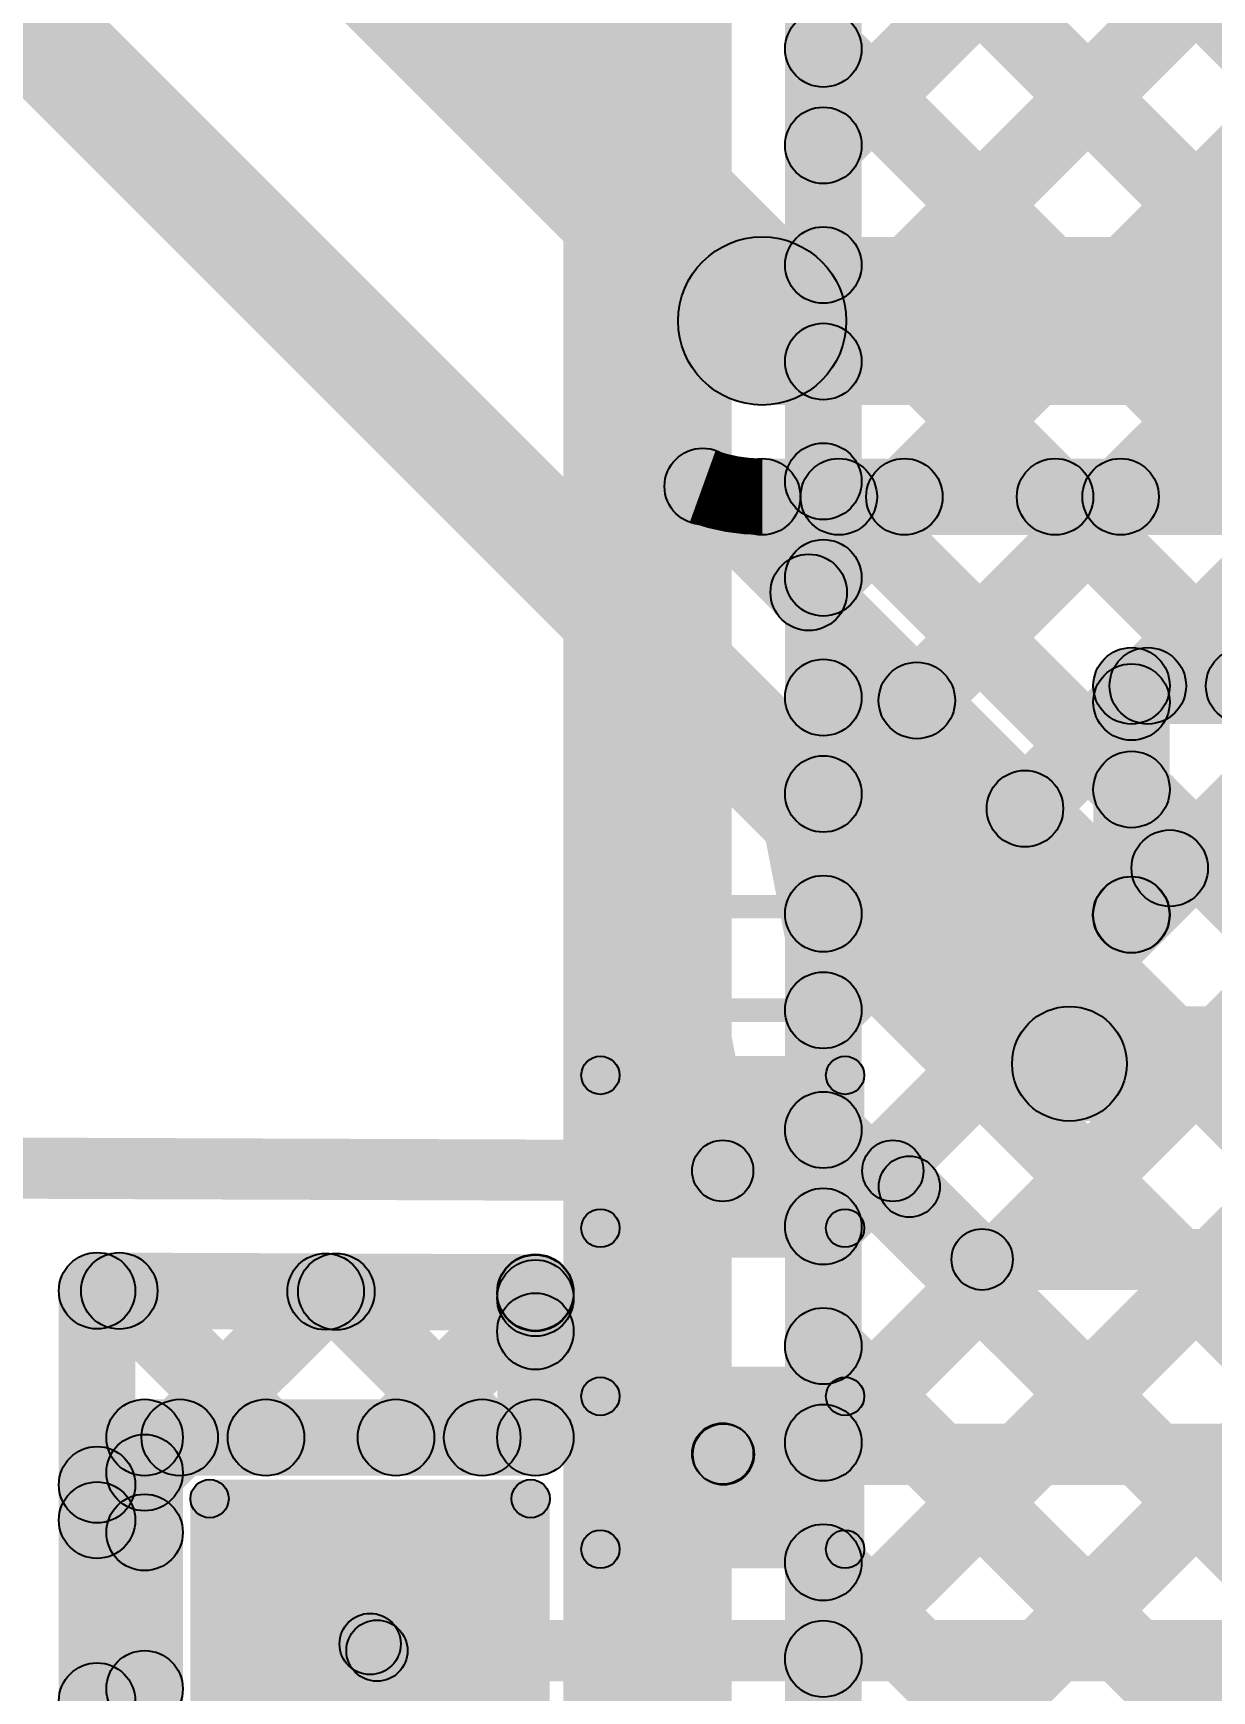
# Model space of a CAD drawing. Header units: millimetres. Extents: x -0.08 to 5.25, y -0.08 to 2.73.
# Drawn here: x 0.5716 to 0.7258, y 0.7308 to 0.9476 of the extents above; entities that cross this region are included whole.
import ezdxf

# ---------------------------------------------------------------- set-up
doc = ezdxf.new("R2010")
doc.units = ezdxf.units.MM
doc.header["$MEASUREMENT"] = 0
for name, color, linetype in [('BottomLayer', 5, 'Continuous'), ('TopLayer', 1, 'Continuous'), ('TopOverlay', 2, 'Continuous'), ('TopPaste', 8, 'Continuous'), ('TopSolder', 216, 'Continuous')]:
    doc.layers.add(name, color=color, linetype=linetype)

# ---------------------------------------------------------------- blocks, each defined once
blk = doc.blocks.new('C___0603_27')
at = {"layer": 'TopLayer'}
for points in [[(-0.015, 0.0175), (-0.015, -0.0175), (-0.045, -0.0175), (-0.045, 0.0175)], [(0.045, 0.0175), (0.045, -0.0175), (0.015, -0.0175), (0.015, 0.0175)]]:
    blk.add_hatch(color=1, dxfattribs=at).paths.add_polyline_path(points)
at = {"layer": 'TopOverlay'}
h = blk.add_hatch(color=2, dxfattribs=at)
edge = h.paths.add_edge_path()
edge.add_arc((-0.049, 0.021), 0.0025, 0, 360)
h = blk.add_hatch(color=2, dxfattribs=at)
edge = h.paths.add_edge_path()
edge.add_arc((-0.049, 0.021), 0.0025, 0, 360)
for points in [[(-0.018, 0.0235), (-0.018, 0.0185), (-0.049, 0.0185), (-0.049, 0.0235)], [(0.049, 0.0235), (0.049, 0.0185), (0.018, 0.0185), (0.018, 0.0235)], [(-0.0465, -0.021), (-0.0515, -0.021), (-0.0515, 0.021), (-0.0465, 0.021)], [(0.0515, -0.021), (0.0465, -0.021), (0.0465, 0.021), (0.0515, 0.021)], [(-0.018, -0.0185), (-0.018, -0.0235), (-0.049, -0.0235), (-0.049, -0.0185)], [(0.049, -0.0185), (0.049, -0.0235), (0.018, -0.0235), (0.018, -0.0185)]]:
    blk.add_hatch(color=2, dxfattribs=at).paths.add_polyline_path(points)
h = blk.add_hatch(color=2, dxfattribs=at)
edge = h.paths.add_edge_path()
edge.add_arc((-0.018, 0.021), 0.0025, 0, 360)
h = blk.add_hatch(color=2, dxfattribs=at)
edge = h.paths.add_edge_path()
edge.add_arc((0.018, 0.021), 0.0025, 0, 360)
h = blk.add_hatch(color=2, dxfattribs=at)
edge = h.paths.add_edge_path()
edge.add_arc((0.049, 0.021), 0.0025, 0, 360)
h = blk.add_hatch(color=2, dxfattribs=at)
edge = h.paths.add_edge_path()
edge.add_arc((0.049, 0.021), 0.0025, 0, 360)
h = blk.add_hatch(color=2, dxfattribs=at)
edge = h.paths.add_edge_path()
edge.add_arc((-0.049, -0.021), 0.0025, 0, 360)
h = blk.add_hatch(color=2, dxfattribs=at)
edge = h.paths.add_edge_path()
edge.add_arc((-0.049, -0.021), 0.0025, 0, 360)
h = blk.add_hatch(color=2, dxfattribs=at)
edge = h.paths.add_edge_path()
edge.add_arc((-0.018, -0.021), 0.0025, 0, 360)
h = blk.add_hatch(color=2, dxfattribs=at)
edge = h.paths.add_edge_path()
edge.add_arc((0.018, -0.021), 0.0025, 0, 360)
h = blk.add_hatch(color=2, dxfattribs=at)
edge = h.paths.add_edge_path()
edge.add_arc((0.049, -0.021), 0.0025, 0, 360)
h = blk.add_hatch(color=2, dxfattribs=at)
edge = h.paths.add_edge_path()
edge.add_arc((0.049, -0.021), 0.0025, 0, 360)
at = {"layer": 'TopPaste'}
for points in [[(-0.015, 0.0175), (-0.015, -0.0175), (-0.045, -0.0175), (-0.045, 0.0175)], [(0.045, 0.0175), (0.045, -0.0175), (0.015, -0.0175), (0.015, 0.0175)]]:
    blk.add_hatch(color=8, dxfattribs=at).paths.add_polyline_path(points)
at = {"layer": 'TopSolder'}
for points in [[(-0.011, 0.0215), (-0.011, -0.0215), (-0.049, -0.0215), (-0.049, 0.0215)], [(0.049, 0.0215), (0.049, -0.0215), (0.011, -0.0215), (0.011, 0.0215)]]:
    blk.add_hatch(color=216, dxfattribs=at).paths.add_polyline_path(points)
at = {"layer": 'TopOverlay'}
for centre in [(-0.049, 0.021), (-0.049, 0.021), (-0.018, 0.021), (0.018, 0.021), (0.049, 0.021), (0.049, 0.021), (-0.049, -0.021), (-0.049, -0.021), (-0.018, -0.021), (0.018, -0.021), (0.049, -0.021), (0.049, -0.021)]:
    blk.add_circle(centre, 0.0025, dxfattribs=at)
blk = doc.blocks.new('C___0402_80')
at = {"layer": 'TopLayer'}
for points in [[(-0.0275, -0.0125), (-0.0275, 0.0125), (-0.0095, 0.0125), (-0.0095, -0.0125)], [(0.0095, -0.0125), (0.0095, 0.0125), (0.0275, 0.0125), (0.0275, -0.0125)]]:
    blk.add_hatch(color=1, dxfattribs=at).paths.add_polyline_path(points)
at = {"layer": 'TopOverlay'}
h = blk.add_hatch(color=2, dxfattribs=at)
edge = h.paths.add_edge_path()
edge.add_arc((-0.031, 0.016), 0.0025, 0, 360)
h = blk.add_hatch(color=2, dxfattribs=at)
edge = h.paths.add_edge_path()
edge.add_arc((-0.031, 0.016), 0.0025, 0, 360)
for points in [[(-0.011, 0.0185), (-0.011, 0.0135), (-0.031, 0.0135), (-0.031, 0.0185)], [(0.031, 0.0185), (0.031, 0.0135), (0.011, 0.0135), (0.011, 0.0185)], [(-0.0285, -0.016), (-0.0335, -0.016), (-0.0335, 0.016), (-0.0285, 0.016)], [(0.0335, -0.016), (0.0285, -0.016), (0.0285, 0.016), (0.0335, 0.016)], [(-0.011, -0.0135), (-0.011, -0.0185), (-0.031, -0.0185), (-0.031, -0.0135)], [(0.031, -0.0135), (0.031, -0.0185), (0.011, -0.0185), (0.011, -0.0135)]]:
    blk.add_hatch(color=2, dxfattribs=at).paths.add_polyline_path(points)
h = blk.add_hatch(color=2, dxfattribs=at)
edge = h.paths.add_edge_path()
edge.add_arc((-0.011, 0.016), 0.0025, 0, 360)
h = blk.add_hatch(color=2, dxfattribs=at)
edge = h.paths.add_edge_path()
edge.add_arc((0.011, 0.016), 0.0025, 0, 360)
h = blk.add_hatch(color=2, dxfattribs=at)
edge = h.paths.add_edge_path()
edge.add_arc((0.031, 0.016), 0.0025, 0, 360)
h = blk.add_hatch(color=2, dxfattribs=at)
edge = h.paths.add_edge_path()
edge.add_arc((0.031, 0.016), 0.0025, 0, 360)
h = blk.add_hatch(color=2, dxfattribs=at)
edge = h.paths.add_edge_path()
edge.add_arc((-0.031, -0.016), 0.0025, 0, 360)
h = blk.add_hatch(color=2, dxfattribs=at)
edge = h.paths.add_edge_path()
edge.add_arc((-0.031, -0.016), 0.0025, 0, 360)
h = blk.add_hatch(color=2, dxfattribs=at)
edge = h.paths.add_edge_path()
edge.add_arc((-0.011, -0.016), 0.0025, 0, 360)
h = blk.add_hatch(color=2, dxfattribs=at)
edge = h.paths.add_edge_path()
edge.add_arc((0.011, -0.016), 0.0025, 0, 360)
h = blk.add_hatch(color=2, dxfattribs=at)
edge = h.paths.add_edge_path()
edge.add_arc((0.031, -0.016), 0.0025, 0, 360)
h = blk.add_hatch(color=2, dxfattribs=at)
edge = h.paths.add_edge_path()
edge.add_arc((0.031, -0.016), 0.0025, 0, 360)
at = {"layer": 'TopPaste'}
for points in [[(-0.0275, -0.0125), (-0.0275, 0.0125), (-0.0095, 0.0125), (-0.0095, -0.0125)], [(0.0095, -0.0125), (0.0095, 0.0125), (0.0275, 0.0125), (0.0275, -0.0125)]]:
    blk.add_hatch(color=8, dxfattribs=at).paths.add_polyline_path(points)
at = {"layer": 'TopSolder'}
for points in [[(-0.02986, -0.01486), (-0.02986, 0.01486), (-0.00714, 0.01486), (-0.00714, -0.01486)], [(0.00714, -0.01486), (0.00714, 0.01486), (0.02986, 0.01486), (0.02986, -0.01486)]]:
    blk.add_hatch(color=216, dxfattribs=at).paths.add_polyline_path(points)
at = {"layer": 'TopOverlay'}
for centre in [(-0.031, 0.016), (-0.031, 0.016), (-0.011, 0.016), (0.011, 0.016), (0.031, 0.016), (0.031, 0.016), (-0.031, -0.016), (-0.031, -0.016), (-0.011, -0.016), (0.011, -0.016), (0.031, -0.016), (0.031, -0.016)]:
    blk.add_circle(centre, 0.0025, dxfattribs=at)

msp = doc.modelspace()

# ---------------------------------------------------------------- hatches: boundary and pattern name
at = {"layer": 'BottomLayer'}
for points in [[(0.663, 0.70674), (0.641, 0.70674), (0.641, 1.646), (0.663, 1.646)], [(0.68, 0.71627), (0.67, 0.71627), (0.67, 1.42375), (0.68, 1.42375)], [(0.67854, 0.92943), (0.67146, 0.93651), (0.89946, 1.16451), (0.90654, 1.15743)], [(0.67854, 0.90115), (0.67146, 0.90822), (0.89946, 1.13622), (0.90654, 1.12915)], [(0.67854, 0.87287), (0.67146, 0.87994), (0.89946, 1.10794), (0.90654, 1.10087)], [(0.67854, 0.84458), (0.67146, 0.85165), (0.89946, 1.07965), (0.90654, 1.07258)], [(0.67854, 0.84458), (0.67146, 0.85165), (0.89946, 1.07965), (0.90654, 1.07258)], [(0.67854, 0.8163), (0.67146, 0.82337), (0.89946, 1.05137), (0.90654, 1.0443)], [(0.67854, 0.78801), (0.67146, 0.79508), (0.89946, 1.02308), (0.90654, 1.01601)], [(0.67146, 0.99862), (0.67854, 1.0057), (0.90654, 0.7777), (0.89946, 0.77062)], [(0.67854, 0.75973), (0.67146, 0.7668), (0.89946, 0.9948), (0.90654, 0.98773)], [(0.67146, 0.97034), (0.67854, 0.97741), (0.90654, 0.74941), (0.89946, 0.74234)], [(0.67854, 0.73144), (0.67146, 0.73852), (0.89946, 0.96652), (0.90654, 0.95944)], [(0.67146, 0.94206), (0.67854, 0.94913), (0.90654, 0.72113), (0.89946, 0.71406)], [(0.68332, 0.70795), (0.67625, 0.71502), (0.89946, 0.93823), (0.90654, 0.93116)], [(0.67146, 0.91377), (0.67854, 0.92084), (0.90654, 0.69284), (0.89946, 0.68577)], [(0.69746, 0.6938), (0.69039, 0.70087), (0.89946, 0.90995), (0.90654, 0.90288)], [(0.67146, 0.88549), (0.67854, 0.89256), (0.90654, 0.66456), (0.89946, 0.65749)], [(0.67146, 0.8572), (0.67854, 0.86427), (0.90654, 0.63627), (0.89946, 0.6292)], [(0.67146, 0.82892), (0.67854, 0.83599), (0.90654, 0.60799), (0.89946, 0.60092)], [(0.67146, 0.80063), (0.67854, 0.80771), (0.90654, 0.57971), (0.89946, 0.57263)], [(0.67146, 0.77235), (0.67854, 0.77942), (0.97426, 0.4837), (0.96718, 0.47663)], [(0.67146, 0.74407), (0.67854, 0.75114), (0.94597, 0.4837), (0.9389, 0.47663)]]:
    msp.add_hatch(color=5, dxfattribs=at).paths.add_polyline_path(points)
h = msp.add_hatch(color=5, dxfattribs=at)
edge = h.paths.add_edge_path()
edge.add_arc((0.675, 0.94559), 0.005, 0, 360)
h = msp.add_hatch(color=5, dxfattribs=at)
edge = h.paths.add_edge_path()
edge.add_arc((0.675, 0.93297), 0.005, 0, 360)
h = msp.add_hatch(color=5, dxfattribs=at)
edge = h.paths.add_edge_path()
edge.add_arc((0.675, 0.91731), 0.005, 0, 360)
h = msp.add_hatch(color=5, dxfattribs=at)
edge = h.paths.add_edge_path()
edge.add_arc((0.675, 0.90469), 0.005, 0, 360)
h = msp.add_hatch(color=5, dxfattribs=at)
edge = h.paths.add_edge_path()
edge.add_arc((0.675, 0.88902), 0.005, 0, 360)
h = msp.add_hatch(color=5, dxfattribs=at)
edge = h.paths.add_edge_path()
edge.add_arc((0.675, 0.8764), 0.005, 0, 360)
h = msp.add_hatch(color=5, dxfattribs=at)
edge = h.paths.add_edge_path()
edge.add_arc((0.675, 0.86074), 0.005, 0, 360)
h = msp.add_hatch(color=5, dxfattribs=at)
edge = h.paths.add_edge_path()
edge.add_arc((0.675, 0.84812), 0.005, 0, 360)
h = msp.add_hatch(color=5, dxfattribs=at)
edge = h.paths.add_edge_path()
edge.add_arc((0.675, 0.84812), 0.005, 0, 360)
h = msp.add_hatch(color=5, dxfattribs=at)
edge = h.paths.add_edge_path()
edge.add_arc((0.675, 0.83245), 0.005, 0, 360)
h = msp.add_hatch(color=5, dxfattribs=at)
edge = h.paths.add_edge_path()
edge.add_arc((0.675, 0.81983), 0.005, 0, 360)
h = msp.add_hatch(color=5, dxfattribs=at)
edge = h.paths.add_edge_path()
edge.add_arc((0.675, 0.80417), 0.005, 0, 360)
h = msp.add_hatch(color=5, dxfattribs=at)
edge = h.paths.add_edge_path()
edge.add_arc((0.675, 0.79155), 0.005, 0, 360)
h = msp.add_hatch(color=5, dxfattribs=at)
edge = h.paths.add_edge_path()
edge.add_arc((0.675, 0.77589), 0.005, 0, 360)
h = msp.add_hatch(color=5, dxfattribs=at)
edge = h.paths.add_edge_path()
edge.add_arc((0.675, 0.76326), 0.005, 0, 360)
h = msp.add_hatch(color=5, dxfattribs=at)
edge = h.paths.add_edge_path()
edge.add_arc((0.675, 0.7476), 0.005, 0, 360)
h = msp.add_hatch(color=5, dxfattribs=at)
edge = h.paths.add_edge_path()
edge.add_arc((0.675, 0.73498), 0.005, 0, 360)
at = {"layer": 'TopLayer'}
for points in [[(0.23222, 1.32922), (0.24778, 1.34478), (0.67478, 0.91778), (0.65922, 0.90222)], [(0.37455, 1.13485), (0.38515, 1.14545), (0.71248, 0.81812), (0.70188, 0.80752)], [(0.667, 0.899), (0.667, 0.921), (0.969, 0.921), (0.969, 0.899)], [(0.65569, 0.88482), (0.66276, 0.89189), (0.71879, 0.83586), (0.71172, 0.82878)], [(0.667, 0.882), (0.667, 0.892), (0.946, 0.892), (0.946, 0.882)], [(0.67662, 0.87095), (0.66955, 0.87802), (0.68206, 0.89054), (0.68913, 0.88346)], [(0.67349, 0.88346), (0.68056, 0.89054), (0.71885, 0.85225), (0.71178, 0.84518)], [(0.69077, 0.85681), (0.68369, 0.86388), (0.71035, 0.89054), (0.71742, 0.88346)], [(0.69077, 0.85681), (0.68369, 0.86388), (0.71035, 0.89054), (0.71742, 0.88346)], [(0.70177, 0.88346), (0.70884, 0.89054), (0.73357, 0.8658), (0.7265, 0.85873)], [(0.72097, 0.85873), (0.7139, 0.8658), (0.73863, 0.89054), (0.7457, 0.88346)], [(0.71885, 0.85661), (0.71178, 0.86368), (0.7139, 0.8658), (0.72097, 0.85873)], [(0.71531, 0.85727), (0.71531, 0.86727), (0.79208, 0.86727), (0.79208, 0.85727)], [(0.70491, 0.84267), (0.69784, 0.84974), (0.71178, 0.86368), (0.71885, 0.85661)], [(0.72031, 0.83232), (0.71031, 0.83232), (0.71031, 0.86227), (0.72031, 0.86227)], [(0.72031, 0.83341), (0.72031, 0.84341), (0.75984, 0.84341), (0.75984, 0.83341)], [(0.70718, 0.80532), (0.70718, 0.82032), (0.75984, 0.82032), (0.75984, 0.80532)], [(0.35198, 0.796), (0.35202, 0.804), (0.66185, 0.80282), (0.66182, 0.79482)], [(0.66184, 0.79482), (0.66184, 0.80282), (0.68409, 0.80282), (0.68409, 0.79482)], [(0.68342, 0.79393), (0.68907, 0.79958), (0.6986, 0.79006), (0.69294, 0.7844)], [(0.69577, 0.78323), (0.69577, 0.79123), (0.75984, 0.79123), (0.75984, 0.78323)], [(0.57998, 0.77813), (0.58002, 0.78813), (0.63736, 0.78791), (0.63732, 0.77791)], [(0.57938, 0.77959), (0.58645, 0.78666), (0.60563, 0.76747), (0.59856, 0.7604)], [(0.59435, 0.7604), (0.58728, 0.76747), (0.60637, 0.78655), (0.61344, 0.77948)], [(0.59435, 0.7604), (0.58728, 0.76747), (0.60637, 0.78655), (0.61344, 0.77948)], [(0.60777, 0.77948), (0.61484, 0.78655), (0.63392, 0.76747), (0.62685, 0.7604)], [(0.62264, 0.7604), (0.61557, 0.76747), (0.6338, 0.78571), (0.64087, 0.77864)], [(0.585, 0.576), (0.575, 0.576), (0.575, 0.78313), (0.585, 0.78313)], [(0.64234, 0.77782), (0.63234, 0.77782), (0.63234, 0.78282), (0.64234, 0.78282)], [(0.64234, 0.77782), (0.63234, 0.77782), (0.63234, 0.78282), (0.64234, 0.78282)], [(0.64234, 0.76393), (0.63234, 0.76393), (0.63234, 0.77782), (0.64234, 0.77782)], [(0.58622, 0.75893), (0.58622, 0.76893), (0.63734, 0.76893), (0.63734, 0.75893)], [(0.58976, 0.75581), (0.58269, 0.76288), (0.58728, 0.76747), (0.59435, 0.7604)], [(0.58976, 0.75581), (0.58269, 0.76288), (0.58728, 0.76747), (0.59435, 0.7604)], [(0.66193, 0.75773), (0.66193, 0.76573), (0.75975, 0.76573), (0.75975, 0.75773)], [(0.59123, 0.70993), (0.58122, 0.70993), (0.58122, 0.76393), (0.59123, 0.76393)], [(0.65901, 0.75899), (0.66467, 0.76465), (0.66476, 0.76456), (0.6591, 0.7589)], [(0.58354, 0.74958), (0.57646, 0.75665), (0.58269, 0.76288), (0.58976, 0.75581)], [(0.58354, 0.74958), (0.57646, 0.75665), (0.58269, 0.76288), (0.58976, 0.75581)], [(0.57646, 0.75421), (0.58354, 0.76128), (0.58976, 0.75506), (0.58269, 0.74799)], [(0.6129, 0.73411), (0.61855, 0.73976), (0.61944, 0.73888), (0.61378, 0.73322)], [(0.61661, 0.73205), (0.61661, 0.74005), (0.75984, 0.74005), (0.75984, 0.73205)], [(0.58354, 0.7213), (0.57646, 0.72837), (0.58269, 0.73459), (0.58976, 0.72752)], [(0.57646, 0.72593), (0.58354, 0.733), (0.58976, 0.72677), (0.58269, 0.7197)]]:
    msp.add_hatch(color=1, dxfattribs=at).paths.add_polyline_path(points)
h = msp.add_hatch(color=1, dxfattribs=at)
edge = h.paths.add_edge_path()
edge.add_arc((0.667, 0.91), 0.011, 0, 360)
h = msp.add_hatch(color=1, dxfattribs=at)
edge = h.paths.add_edge_path()
edge.add_arc((0.667, 0.91), 0.011, 0, 360)
h = msp.add_hatch(color=1, dxfattribs=at)
edge = h.paths.add_edge_path()
edge.add_arc((0.65922, 0.88836), 0.005, 0, 360)
h = msp.add_hatch(color=1, dxfattribs=at)
edge = h.paths.add_edge_path()
edge.add_arc((0.65922, 0.88836), 0.005, 0, 360)
h = msp.add_hatch(color=1, dxfattribs=at)
edge = h.paths.add_edge_path()
edge.add_arc((0.65922, 0.88836), 0.005, 0, 360)
h = msp.add_hatch(color=1, dxfattribs=at)
edge = h.paths.add_edge_path()
edge.add_arc((0.667, 0.887), 0.005, 0, 360)
h = msp.add_hatch(color=1, dxfattribs=at)
edge = h.paths.add_edge_path()
edge.add_arc((0.667, 0.887), 0.005, 0, 360)
h = msp.add_hatch(color=1, dxfattribs=at)
edge = h.paths.add_edge_path()
edge.add_arc((0.667, 0.887), 0.005, 0, 360)
h = msp.add_hatch(color=1, dxfattribs=at)
edge = h.paths.add_edge_path()
edge.add_arc((0.67702, 0.887), 0.005, 0, 360)
h = msp.add_hatch(color=1, dxfattribs=at)
edge = h.paths.add_edge_path()
edge.add_arc((0.6856, 0.887), 0.005, 0, 360)
h = msp.add_hatch(color=1, dxfattribs=at)
edge = h.paths.add_edge_path()
edge.add_arc((0.70531, 0.887), 0.005, 0, 360)
h = msp.add_hatch(color=1, dxfattribs=at)
edge = h.paths.add_edge_path()
edge.add_arc((0.71388, 0.887), 0.005, 0, 360)
h = msp.add_hatch(color=1, dxfattribs=at)
edge = h.paths.add_edge_path()
edge.add_arc((0.71388, 0.887), 0.005, 0, 360)
h = msp.add_hatch(color=1, dxfattribs=at)
edge = h.paths.add_edge_path()
edge.add_arc((0.67309, 0.87449), 0.005, 0, 360)
h = msp.add_hatch(color=1, dxfattribs=at)
edge = h.paths.add_edge_path()
edge.add_arc((0.68723, 0.86035), 0.005, 0, 360)
h = msp.add_hatch(color=1, dxfattribs=at)
edge = h.paths.add_edge_path()
edge.add_arc((0.68723, 0.86035), 0.005, 0, 360)
h = msp.add_hatch(color=1, dxfattribs=at)
edge = h.paths.add_edge_path()
edge.add_arc((0.71531, 0.86227), 0.005, 0, 360)
h = msp.add_hatch(color=1, dxfattribs=at)
edge = h.paths.add_edge_path()
edge.add_arc((0.71531, 0.86227), 0.005, 0, 360)
h = msp.add_hatch(color=1, dxfattribs=at)
edge = h.paths.add_edge_path()
edge.add_arc((0.71744, 0.86227), 0.005, 0, 360)
h = msp.add_hatch(color=1, dxfattribs=at)
edge = h.paths.add_edge_path()
edge.add_arc((0.71744, 0.86227), 0.005, 0, 360)
h = msp.add_hatch(color=1, dxfattribs=at)
edge = h.paths.add_edge_path()
edge.add_arc((0.73004, 0.86227), 0.005, 0, 360)
h = msp.add_hatch(color=1, dxfattribs=at)
edge = h.paths.add_edge_path()
edge.add_arc((0.71531, 0.86014), 0.005, 0, 360)
h = msp.add_hatch(color=1, dxfattribs=at)
edge = h.paths.add_edge_path()
edge.add_arc((0.71531, 0.86014), 0.005, 0, 360)
h = msp.add_hatch(color=1, dxfattribs=at)
edge = h.paths.add_edge_path()
edge.add_arc((0.71531, 0.84871), 0.005, 0, 360)
h = msp.add_hatch(color=1, dxfattribs=at)
edge = h.paths.add_edge_path()
edge.add_arc((0.70137, 0.8462), 0.005, 0, 360)
h = msp.add_hatch(color=1, dxfattribs=at)
edge = h.paths.add_edge_path()
edge.add_arc((0.72031, 0.83841), 0.005, 0, 360)
h = msp.add_hatch(color=1, dxfattribs=at)
edge = h.paths.add_edge_path()
edge.add_arc((0.71526, 0.83232), 0.005, 0, 360)
h = msp.add_hatch(color=1, dxfattribs=at)
edge = h.paths.add_edge_path()
edge.add_arc((0.71531, 0.83232), 0.005, 0, 360)
h = msp.add_hatch(color=1, dxfattribs=at)
edge = h.paths.add_edge_path()
edge.add_arc((0.70718, 0.81282), 0.0075, 0, 360)
h = msp.add_hatch(color=1, dxfattribs=at)
edge = h.paths.add_edge_path()
edge.add_arc((0.70718, 0.81282), 0.0075, 0, 360)
h = msp.add_hatch(color=1, dxfattribs=at)
edge = h.paths.add_edge_path()
edge.add_arc((0.66184, 0.79882), 0.004, 0, 360)
h = msp.add_hatch(color=1, dxfattribs=at)
edge = h.paths.add_edge_path()
edge.add_arc((0.66184, 0.79882), 0.004, 0, 360)
h = msp.add_hatch(color=1, dxfattribs=at)
edge = h.paths.add_edge_path()
edge.add_arc((0.68409, 0.79882), 0.004, 0, 360)
h = msp.add_hatch(color=1, dxfattribs=at)
edge = h.paths.add_edge_path()
edge.add_arc((0.68625, 0.79675), 0.004, 0, 360)
h = msp.add_hatch(color=1, dxfattribs=at)
edge = h.paths.add_edge_path()
edge.add_arc((0.69577, 0.78723), 0.004, 0, 360)
h = msp.add_hatch(color=1, dxfattribs=at)
edge = h.paths.add_edge_path()
edge.add_arc((0.69577, 0.78723), 0.004, 0, 360)
h = msp.add_hatch(color=1, dxfattribs=at)
edge = h.paths.add_edge_path()
edge.add_arc((0.58, 0.78313), 0.005, 0, 360)
h = msp.add_hatch(color=1, dxfattribs=at)
edge = h.paths.add_edge_path()
edge.add_arc((0.58, 0.78313), 0.005, 0, 360)
h = msp.add_hatch(color=1, dxfattribs=at)
edge = h.paths.add_edge_path()
edge.add_arc((0.58291, 0.78312), 0.005, 0, 360)
h = msp.add_hatch(color=1, dxfattribs=at)
edge = h.paths.add_edge_path()
edge.add_arc((0.6099, 0.78302), 0.005, 0, 360)
h = msp.add_hatch(color=1, dxfattribs=at)
edge = h.paths.add_edge_path()
edge.add_arc((0.6099, 0.78302), 0.005, 0, 360)
h = msp.add_hatch(color=1, dxfattribs=at)
edge = h.paths.add_edge_path()
edge.add_arc((0.6113, 0.78301), 0.005, 0, 360)
h = msp.add_hatch(color=1, dxfattribs=at)
edge = h.paths.add_edge_path()
edge.add_arc((0.63734, 0.78291), 0.005, 0, 360)
h = msp.add_hatch(color=1, dxfattribs=at)
edge = h.paths.add_edge_path()
edge.add_arc((0.63734, 0.78282), 0.005, 0, 360)
h = msp.add_hatch(color=1, dxfattribs=at)
edge = h.paths.add_edge_path()
edge.add_arc((0.63734, 0.78282), 0.005, 0, 360)
h = msp.add_hatch(color=1, dxfattribs=at)
edge = h.paths.add_edge_path()
edge.add_arc((0.63734, 0.78217), 0.005, 0, 360)
h = msp.add_hatch(color=1, dxfattribs=at)
edge = h.paths.add_edge_path()
edge.add_arc((0.63734, 0.77782), 0.005, 0, 360)
h = msp.add_hatch(color=1, dxfattribs=at)
edge = h.paths.add_edge_path()
edge.add_arc((0.63734, 0.77782), 0.005, 0, 360)
h = msp.add_hatch(color=1, dxfattribs=at)
edge = h.paths.add_edge_path()
edge.add_arc((0.63734, 0.77782), 0.005, 0, 360)
h = msp.add_hatch(color=1, dxfattribs=at)
edge = h.paths.add_edge_path()
edge.add_arc((0.58622, 0.76393), 0.005, 0, 360)
h = msp.add_hatch(color=1, dxfattribs=at)
edge = h.paths.add_edge_path()
edge.add_arc((0.58622, 0.76393), 0.005, 0, 360)
h = msp.add_hatch(color=1, dxfattribs=at)
edge = h.paths.add_edge_path()
edge.add_arc((0.59082, 0.76393), 0.005, 0, 360)
h = msp.add_hatch(color=1, dxfattribs=at)
edge = h.paths.add_edge_path()
edge.add_arc((0.59082, 0.76393), 0.005, 0, 360)
h = msp.add_hatch(color=1, dxfattribs=at)
edge = h.paths.add_edge_path()
edge.add_arc((0.59082, 0.76393), 0.005, 0, 360)
h = msp.add_hatch(color=1, dxfattribs=at)
edge = h.paths.add_edge_path()
edge.add_arc((0.59082, 0.76393), 0.005, 0, 360)
h = msp.add_hatch(color=1, dxfattribs=at)
edge = h.paths.add_edge_path()
edge.add_arc((0.6021, 0.76393), 0.005, 0, 360)
h = msp.add_hatch(color=1, dxfattribs=at)
edge = h.paths.add_edge_path()
edge.add_arc((0.6191, 0.76393), 0.005, 0, 360)
h = msp.add_hatch(color=1, dxfattribs=at)
edge = h.paths.add_edge_path()
edge.add_arc((0.63038, 0.76393), 0.005, 0, 360)
h = msp.add_hatch(color=1, dxfattribs=at)
edge = h.paths.add_edge_path()
edge.add_arc((0.63734, 0.76393), 0.005, 0, 360)
h = msp.add_hatch(color=1, dxfattribs=at)
edge = h.paths.add_edge_path()
edge.add_arc((0.63734, 0.76393), 0.005, 0, 360)
h = msp.add_hatch(color=1, dxfattribs=at)
edge = h.paths.add_edge_path()
edge.add_arc((0.66184, 0.76182), 0.004, 0, 360)
h = msp.add_hatch(color=1, dxfattribs=at)
edge = h.paths.add_edge_path()
edge.add_arc((0.66193, 0.76173), 0.004, 0, 360)
h = msp.add_hatch(color=1, dxfattribs=at)
edge = h.paths.add_edge_path()
edge.add_arc((0.66193, 0.76173), 0.004, 0, 360)
h = msp.add_hatch(color=1, dxfattribs=at)
edge = h.paths.add_edge_path()
edge.add_arc((0.58622, 0.75934), 0.005, 0, 360)
h = msp.add_hatch(color=1, dxfattribs=at)
edge = h.paths.add_edge_path()
edge.add_arc((0.58622, 0.75934), 0.005, 0, 360)
h = msp.add_hatch(color=1, dxfattribs=at)
edge = h.paths.add_edge_path()
edge.add_arc((0.58622, 0.75934), 0.005, 0, 360)
h = msp.add_hatch(color=1, dxfattribs=at)
edge = h.paths.add_edge_path()
edge.add_arc((0.58622, 0.75934), 0.005, 0, 360)
h = msp.add_hatch(color=1, dxfattribs=at)
edge = h.paths.add_edge_path()
edge.add_arc((0.58, 0.75775), 0.005, 0, 360)
h = msp.add_hatch(color=1, dxfattribs=at)
edge = h.paths.add_edge_path()
edge.add_arc((0.58, 0.75312), 0.005, 0, 360)
h = msp.add_hatch(color=1, dxfattribs=at)
edge = h.paths.add_edge_path()
edge.add_arc((0.58, 0.75312), 0.005, 0, 360)
h = msp.add_hatch(color=1, dxfattribs=at)
edge = h.paths.add_edge_path()
edge.add_arc((0.58622, 0.75152), 0.005, 0, 360)
h = msp.add_hatch(color=1, dxfattribs=at)
edge = h.paths.add_edge_path()
edge.add_arc((0.61572, 0.73693), 0.004, 0, 360)
h = msp.add_hatch(color=1, dxfattribs=at)
edge = h.paths.add_edge_path()
edge.add_arc((0.61661, 0.73605), 0.004, 0, 360)
h = msp.add_hatch(color=1, dxfattribs=at)
edge = h.paths.add_edge_path()
edge.add_arc((0.61661, 0.73605), 0.004, 0, 360)
h = msp.add_hatch(color=1, dxfattribs=at)
edge = h.paths.add_edge_path()
edge.add_arc((0.58622, 0.73106), 0.005, 0, 360)
h = msp.add_hatch(color=1, dxfattribs=at)
edge = h.paths.add_edge_path()
edge.add_arc((0.58, 0.72946), 0.005, 0, 360)

# ---------------------------------------------------------------- linework, layer by layer
at = {"layer": 'BottomLayer'}
for centre in [(0.675, 0.94559), (0.675, 0.93297), (0.675, 0.91731), (0.675, 0.90469), (0.675, 0.88902), (0.675, 0.8764), (0.675, 0.86074), (0.675, 0.84812), (0.675, 0.84812), (0.675, 0.83245), (0.675, 0.81983), (0.675, 0.80417), (0.675, 0.79155), (0.675, 0.77589), (0.675, 0.76326), (0.675, 0.7476), (0.675, 0.73498)]:
    msp.add_circle(centre, 0.005, dxfattribs=at)
at = {"layer": 'TopLayer', "const_width": 0.01}
msp.add_lwpolyline([(0.667, 0.887, -0.086456), (0.65922, 0.88836)], format="xyb", dxfattribs=at)
msp.add_lwpolyline([(0.667, 0.887, -0.086456), (0.65922, 0.88836)], format="xyb", dxfattribs=at)
at = {"layer": 'TopLayer'}
for centre, radius in [((0.667, 0.91), 0.011), ((0.667, 0.91), 0.011), ((0.65922, 0.88836), 0.005), ((0.65922, 0.88836), 0.005), ((0.65922, 0.88836), 0.005), ((0.667, 0.887), 0.005), ((0.667, 0.887), 0.005), ((0.667, 0.887), 0.005), ((0.67702, 0.887), 0.005), ((0.6856, 0.887), 0.005), ((0.70531, 0.887), 0.005), ((0.71388, 0.887), 0.005), ((0.71388, 0.887), 0.005), ((0.67309, 0.87449), 0.005), ((0.68723, 0.86035), 0.005), ((0.68723, 0.86035), 0.005), ((0.71531, 0.86227), 0.005), ((0.71531, 0.86227), 0.005), ((0.71744, 0.86227), 0.005), ((0.71744, 0.86227), 0.005), ((0.73004, 0.86227), 0.005), ((0.71531, 0.86014), 0.005), ((0.71531, 0.86014), 0.005), ((0.71531, 0.84871), 0.005), ((0.70137, 0.8462), 0.005), ((0.72031, 0.83841), 0.005), ((0.71526, 0.83232), 0.005), ((0.71531, 0.83232), 0.005), ((0.70718, 0.81282), 0.0075), ((0.70718, 0.81282), 0.0075), ((0.66184, 0.79882), 0.004), ((0.66184, 0.79882), 0.004), ((0.68409, 0.79882), 0.004), ((0.68625, 0.79675), 0.004), ((0.69577, 0.78723), 0.004), ((0.69577, 0.78723), 0.004), ((0.58, 0.78313), 0.005), ((0.58, 0.78313), 0.005), ((0.58291, 0.78312), 0.005), ((0.6099, 0.78302), 0.005), ((0.6099, 0.78302), 0.005), ((0.6113, 0.78301), 0.005), ((0.63734, 0.78291), 0.005), ((0.63734, 0.78282), 0.005), ((0.63734, 0.78282), 0.005), ((0.63734, 0.78217), 0.005), ((0.63734, 0.77782), 0.005), ((0.63734, 0.77782), 0.005), ((0.63734, 0.77782), 0.005), ((0.58622, 0.76393), 0.005), ((0.58622, 0.76393), 0.005), ((0.59082, 0.76393), 0.005), ((0.59082, 0.76393), 0.005), ((0.59082, 0.76393), 0.005), ((0.59082, 0.76393), 0.005), ((0.6021, 0.76393), 0.005), ((0.6191, 0.76393), 0.005), ((0.63038, 0.76393), 0.005), ((0.63734, 0.76393), 0.005), ((0.63734, 0.76393), 0.005), ((0.66184, 0.76182), 0.004), ((0.66193, 0.76173), 0.004), ((0.66193, 0.76173), 0.004), ((0.58622, 0.75934), 0.005), ((0.58622, 0.75934), 0.005), ((0.58622, 0.75934), 0.005), ((0.58622, 0.75934), 0.005), ((0.58, 0.75775), 0.005), ((0.58, 0.75312), 0.005), ((0.58, 0.75312), 0.005), ((0.58622, 0.75152), 0.005), ((0.61572, 0.73693), 0.004), ((0.61661, 0.73605), 0.004), ((0.61661, 0.73605), 0.004), ((0.58622, 0.73106), 0.005), ((0.58, 0.72946), 0.005)]:
    msp.add_circle(centre, radius, dxfattribs=at)

# ---------------------------------------------------------------- block references
at = {"rotation": 270}
for name, p in [('C___0402_80', (0.66184, 0.78032)), ('C___0603_27', (0.61572, 0.70693))]:
    msp.add_blockref(name, p, dxfattribs=at)

# ---------------------------------------------------------------- texts
at = {"layer": 'TopOverlay', "text_generation_flag": 2}
msp.add_text('#', height=0.04, rotation=180, dxfattribs=at).set_placement((0.651, 0.8465))

doc.saveas('drawing.dxf')
